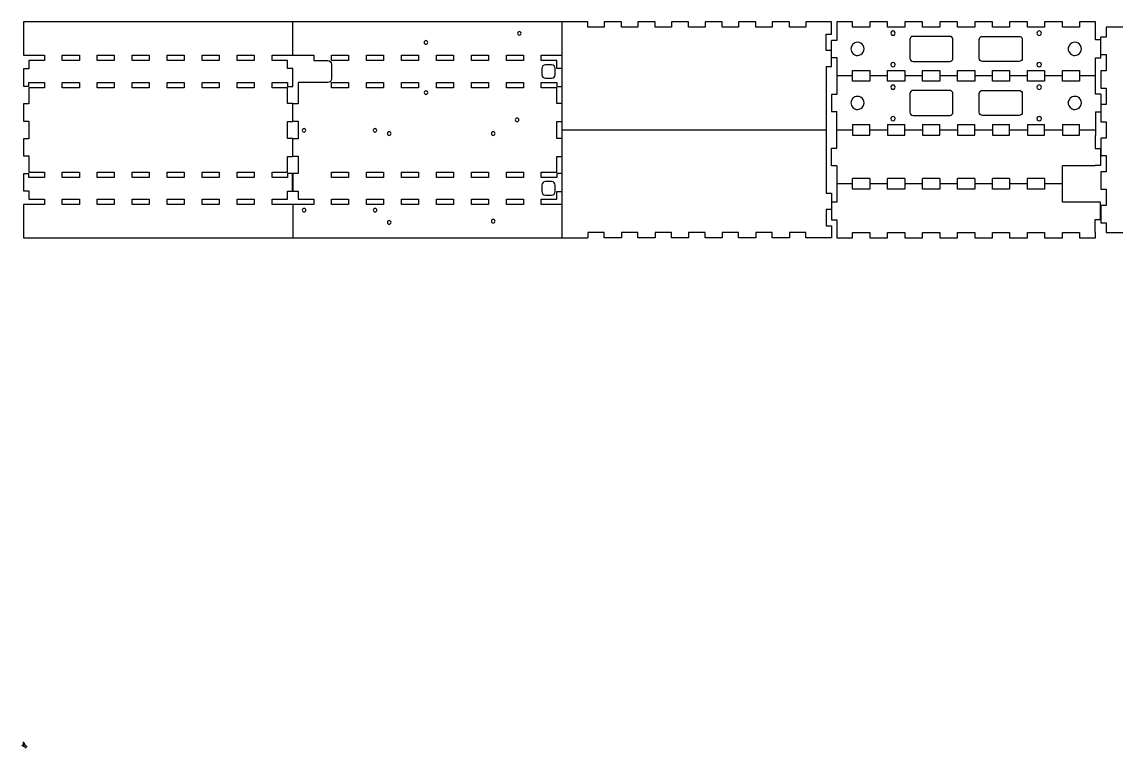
# Model space of a CAD drawing. Extents: x -1 to 935, y 295 to 700.
# Drawn here: x -1 to 609, y 295 to 700 of the extents above; entities that cross this region are included whole.
import ezdxf

# ---------------------------------------------------------------- set-up
doc = ezdxf.new("R2010")
doc.units = 0

msp = doc.modelspace()

# ---------------------------------------------------------------- linework, layer by layer
at = {"layer": 'Layer 1'}
for p, q in [((0.793749, 297.794), (-0.793749, 296.206)), ((0, 298.323), (0, 295.677)), ((1.05833, 297), (0, 295.94167)), ((1.5875, 296.471), (0.52917, 295.41267)), ((2.11666, 295.942), (1.05833, 294.88367))]:
    msp.add_line(p, q, dxfattribs=at)
at = {"layer": 'LAYER_1'}
for p, q in [((314.851, 699.867), (0.132353, 699.867)), ((0.132353, 699.867), (0.132353, 681.267)), ((150.332, 681.267), (150.332, 699.867)), ((300.532, 579.367), (300.532, 699.867)), ((314.851, 696.865), (314.851, 699.867)), ((324.018, 696.865), (314.851, 696.865)), ((333.584, 699.867), (324.018, 699.867)), ((324.018, 699.867), (324.018, 696.865)), ((333.584, 696.865), (333.584, 699.867)), ((342.75, 696.865), (333.584, 696.865)), ((352.316, 699.867), (342.75, 699.867)), ((342.75, 699.867), (342.75, 696.865)), ((352.316, 696.865), (352.316, 699.867)), ((361.482, 696.865), (352.316, 696.865)), ((371.049, 699.867), (361.482, 699.867)), ((361.482, 699.867), (361.482, 696.865)), ((371.049, 696.865), (371.049, 699.867)), ((380.215, 696.865), (371.049, 696.865)), ((389.781, 699.867), (380.215, 699.867)), ((380.215, 699.867), (380.215, 696.865)), ((389.781, 696.865), (389.781, 699.867)), ((398.947, 696.865), (389.781, 696.865)), ((408.514, 699.867), (398.947, 699.867)), ((398.947, 699.867), (398.947, 696.865)), ((408.514, 696.865), (408.514, 699.867)), ((417.68, 696.865), (408.514, 696.865)), ((427.246, 699.867), (417.68, 699.867)), ((417.68, 699.867), (417.68, 696.865)), ((427.246, 696.865), (427.246, 699.867)), ((436.412, 696.865), (427.246, 696.865)), ((450.732, 699.867), (436.412, 699.867)), ((436.412, 699.867), (436.412, 696.865)), ((450.732, 693.077), (450.732, 699.867)), ((462.557, 699.867), (453.732, 699.867)), ((453.732, 699.867), (453.732, 689.486)), ((462.557, 696.875), (462.557, 699.867)), ((472.107, 696.875), (462.557, 696.875)), ((482.057, 699.867), (472.107, 699.867)), ((472.107, 699.867), (472.107, 696.875)), ((482.057, 696.875), (482.057, 699.867)), ((491.607, 696.875), (482.057, 696.875)), ((501.557, 699.867), (491.607, 699.867)), ((491.607, 699.867), (491.607, 696.875)), ((501.557, 696.875), (501.557, 699.867)), ((511.107, 696.875), (501.557, 696.875)), ((521.057, 699.867), (511.107, 699.867)), ((511.107, 699.867), (511.107, 696.875)), ((521.057, 696.875), (521.057, 699.867)), ((530.607, 696.875), (521.057, 696.875)), ((540.557, 699.867), (530.607, 699.867)), ((530.607, 699.867), (530.607, 696.875)), ((540.557, 696.875), (540.557, 699.867)), ((550.107, 696.875), (540.557, 696.875)), ((560.057, 699.867), (550.107, 699.867)), ((550.107, 699.867), (550.107, 696.875)), ((560.057, 696.875), (560.057, 699.867)), ((569.607, 696.875), (560.057, 696.875)), ((579.557, 699.867), (569.607, 699.867)), ((569.607, 699.867), (569.607, 696.875)), ((579.557, 696.875), (579.557, 699.867)), ((589.107, 696.875), (579.557, 696.875)), ((597.932, 699.867), (589.107, 699.867)), ((589.107, 699.867), (589.107, 696.875)), ((597.932, 689.772), (597.932, 699.867)), ((615.051, 696.86), (603.932, 696.86)), ((603.932, 696.86), (603.932, 691.36)), ((275.776, 693.97), (275.64175, 693.469625)), ((275.64175, 693.469625), (275.776, 692.97)), ((276.1415, 694.335875), (275.776, 693.97)), ((275.776, 692.97), (276.1415, 692.60375)), ((276.642, 694.47), (276.1415, 694.335875)), ((276.1415, 692.60375), (276.642, 692.47)), ((277.14175, 694.335875), (276.642, 694.47)), ((276.642, 692.47), (277.14175, 692.60375)), ((277.508, 693.97), (277.14175, 694.335875)), ((277.14175, 692.60375), (277.508, 692.97)), ((277.6415, 693.469625), (277.508, 693.97)), ((277.508, 692.97), (277.6415, 693.469625)), ((447.732, 683.903), (447.732, 693.077)), ((447.732, 693.077), (450.732, 693.077)), ((483.999, 694.206), (483.83175, 693.582875)), ((483.83175, 693.582875), (483.999, 692.959)), ((484.456875, 694.66275), (483.999, 694.206)), ((483.999, 692.959), (484.456875, 692.503125)), ((485.082, 694.83), (484.456875, 694.66275)), ((484.456875, 692.503125), (485.082, 692.336)), ((485.707, 694.66275), (485.082, 694.83)), ((485.082, 692.336), (485.707, 692.503125)), ((486.164, 694.206), (485.707, 694.66275)), ((485.707, 692.503125), (486.164, 692.959)), ((486.332, 693.582875), (486.164, 694.206)), ((486.164, 692.959), (486.332, 693.582875)), ((494.619125, 690.679), (494.482, 689.992)), ((494.482, 689.992), (494.482, 679.618)), ((495.009, 691.261), (494.619125, 690.679)), ((495.593375, 691.650375), (495.009, 691.261)), ((496.282, 691.787), (495.593375, 691.650375)), ((516.682, 691.787), (496.282, 691.787)), ((517.370625, 691.650375), (516.682, 691.787)), ((517.955, 691.261), (517.370625, 691.650375)), ((518.344875, 690.679), (517.955, 691.261)), ((518.482, 689.992), (518.344875, 690.679)), ((518.482, 679.618), (518.482, 689.992)), ((533.182, 689.992), (533.323469, 690.690547)), ((533.182, 679.618), (533.182, 689.992)), ((533.323469, 690.690547), (533.70925, 691.261125)), ((533.70925, 691.261125), (534.281406, 691.645891)), ((534.281406, 691.645891), (534.982, 691.787)), ((534.982, 691.787), (555.382, 691.787)), ((555.382, 691.787), (556.070625, 691.650375)), ((556.070625, 691.650375), (556.655, 691.261)), ((556.655, 691.261), (557.044875, 690.679)), ((557.044875, 690.679), (557.182, 689.992)), ((557.182, 689.992), (557.182, 679.618)), ((565.5, 694.206), (565.332, 693.582875)), ((565.332, 693.582875), (565.5, 692.959)), ((565.957, 694.66275), (565.5, 694.206)), ((565.5, 692.959), (565.957, 692.503125)), ((566.582, 694.83), (565.957, 694.66275)), ((565.957, 692.503125), (566.582, 692.336)), ((567.207125, 694.66275), (566.582, 694.83)), ((566.582, 692.336), (567.207125, 692.503125)), ((567.665, 694.206), (567.207125, 694.66275)), ((567.207125, 692.503125), (567.665, 692.959)), ((567.83225, 693.582875), (567.665, 694.206)), ((567.665, 692.959), (567.83225, 693.582875)), ((600.932, 689.772), (597.932, 689.772)), ((603.932, 691.36), (600.932, 691.36)), ((600.932, 679.842), (600.932, 691.36)), ((223.652469, 688.785563), (223.574, 688.397)), ((223.574, 688.397), (223.652469, 688.007875)), ((223.8665, 689.10325), (223.652469, 688.785563)), ((223.652469, 688.007875), (223.8665, 687.69)), ((224.184031, 689.317813), (223.8665, 689.10325)), ((223.8665, 687.69), (224.184031, 687.475625)), ((224.573, 689.397), (224.184031, 689.317813)), ((224.184031, 687.475625), (224.573, 687.397)), ((224.961391, 689.317813), (224.573, 689.397)), ((224.573, 687.397), (224.961391, 687.475625)), ((225.278625, 689.10325), (224.961391, 689.317813)), ((224.961391, 687.475625), (225.278625, 687.69)), ((225.492547, 688.785563), (225.278625, 689.10325)), ((225.278625, 687.69), (225.492547, 688.007875)), ((225.571, 688.397), (225.492547, 688.785563)), ((225.492547, 688.007875), (225.571, 688.397)), ((450.732, 683.903), (447.732, 683.903)), ((450.73, 674.914), (450.733, 689.485)), ((453.732, 689.486), (450.732, 689.486)), ((461.631648, 685.543633), (461.557, 684.805)), ((461.557, 684.805), (461.631648, 684.06608)), ((461.84575, 686.231688), (461.631648, 685.543633)), ((461.631648, 684.06608), (461.84575, 683.377891)), ((462.63325, 687.397), (461.84575, 686.231688)), ((463.801375, 688.182812), (462.63325, 687.397)), ((464.491258, 688.396492), (463.801375, 688.182812)), ((465.232, 688.471), (464.491258, 688.396492)), ((466.190875, 688.344062), (465.232, 688.471)), ((467.0695, 687.97975), (466.190875, 688.344062)), ((467.825125, 687.402812), (467.0695, 687.97975)), ((468.415, 686.638), (467.825125, 687.402812)), ((468.784, 685.745828), (468.415, 686.638)), ((468.415, 682.972), (468.784, 683.863609)), ((468.907, 684.804625), (468.784, 685.745828)), ((468.784, 683.863609), (468.907, 684.804625)), ((582.831648, 685.543633), (582.757, 684.805)), ((582.757, 684.805), (582.831648, 684.06608)), ((583.04575, 686.231688), (582.831648, 685.543633)), ((582.831648, 684.06608), (583.04575, 683.377891)), ((583.83325, 687.397), (583.04575, 686.231688)), ((585.001375, 688.182812), (583.83325, 687.397)), ((585.691258, 688.396492), (585.001375, 688.182812)), ((586.432, 688.471), (585.691258, 688.396492)), ((587.390875, 688.344062), (586.432, 688.471)), ((588.2695, 687.97975), (587.390875, 688.344062)), ((589.025125, 687.402812), (588.2695, 687.97975)), ((589.615, 686.638), (589.025125, 687.402812)), ((589.984, 685.745828), (589.615, 686.638)), ((589.615, 682.972), (589.984, 683.863609)), ((590.107, 684.804625), (589.984, 685.745828)), ((589.984, 683.863609), (590.107, 684.804625)), ((0.132353, 681.267), (11.7573, 681.267)), ((11.7573, 678.267), (3.13234, 678.267)), ((3.13234, 678.267), (3.13234, 673.642)), ((11.7573, 681.267), (11.7573, 678.267)), ((21.7073, 681.267), (31.2573, 681.267)), ((21.7073, 678.267), (21.7073, 681.267)), ((21.7073, 681.267), (21.7073, 681.267)), ((31.2573, 678.267), (21.7073, 678.267)), ((31.2573, 681.267), (31.2573, 678.267)), ((41.2073, 678.267), (41.2073, 681.267)), ((41.2073, 681.267), (50.7572, 681.267)), ((50.7572, 678.267), (41.2073, 678.267)), ((41.2073, 678.267), (41.2073, 678.267)), ((50.7572, 681.267), (50.7572, 678.267)), ((60.7072, 681.267), (70.2572, 681.267)), ((60.7072, 678.267), (60.7072, 681.267)), ((60.7072, 681.267), (60.7072, 681.267)), ((70.2572, 678.267), (60.7072, 678.267)), ((70.2572, 681.267), (70.2572, 678.267)), ((80.2072, 678.267), (80.2072, 681.267)), ((80.2072, 681.267), (89.7571, 681.267)), ((89.7571, 678.267), (80.2072, 678.267)), ((89.7571, 681.267), (89.7571, 678.267)), ((89.7571, 678.267), (89.7571, 678.267)), ((99.7071, 678.267), (99.7071, 681.267)), ((99.7071, 681.267), (109.257, 681.267)), ((109.257, 678.267), (99.7071, 678.267)), ((109.257, 681.267), (109.257, 678.267)), ((109.257, 678.267), (109.257, 678.267)), ((119.207, 678.267), (119.207, 681.267)), ((119.207, 681.267), (128.757, 681.267)), ((128.757, 678.267), (119.207, 678.267)), ((119.207, 678.267), (119.207, 678.267)), ((128.757, 681.267), (128.757, 678.267)), ((138.707, 678.267), (138.707, 681.267)), ((138.707, 681.267), (161.957, 681.267)), ((147.332, 678.267), (138.707, 678.267)), ((147.332, 673.842), (147.332, 678.267)), ((161.957, 681.267), (161.957, 678.267)), ((161.957, 678.267), (169.907, 678.267)), ((169.907, 678.267), (170.672125, 678.115125)), ((170.672125, 678.115125), (171.321, 677.682)), ((171.321, 677.682), (171.754625, 677.032625)), ((171.907, 678.267), (171.907, 681.267)), ((171.907, 681.267), (181.457, 681.267)), ((181.457, 678.267), (171.907, 678.267)), ((171.907, 678.267), (171.907, 678.267)), ((181.457, 681.267), (181.457, 678.267)), ((191.407, 681.267), (200.957, 681.267)), ((191.407, 678.267), (191.407, 681.267)), ((191.407, 681.267), (191.407, 681.267)), ((200.957, 678.267), (191.407, 678.267)), ((200.957, 681.267), (200.957, 678.267)), ((210.907, 678.267), (210.907, 681.267)), ((210.907, 681.267), (220.457, 681.267)), ((220.457, 678.267), (210.907, 678.267)), ((220.457, 681.267), (220.457, 678.267)), ((220.457, 681.267), (220.457, 681.267)), ((230.407, 678.267), (230.407, 681.267)), ((230.407, 681.267), (239.957, 681.267)), ((239.957, 678.267), (230.407, 678.267)), ((230.407, 678.267), (230.407, 678.267)), ((239.957, 681.267), (239.957, 678.267)), ((249.907, 681.267), (259.457, 681.267)), ((249.907, 678.267), (249.907, 681.267)), ((249.907, 681.267), (249.907, 681.267)), ((259.457, 678.267), (249.907, 678.267)), ((259.457, 681.267), (259.457, 678.267)), ((269.407, 678.267), (269.407, 681.267)), ((269.407, 681.267), (278.957, 681.267)), ((278.957, 678.267), (269.407, 678.267)), ((278.957, 681.267), (278.957, 678.267)), ((278.957, 681.267), (278.957, 681.267)), ((288.907, 678.267), (288.907, 681.267)), ((288.907, 681.267), (300.531, 681.267)), ((297.531, 678.267), (288.907, 678.267)), ((297.531, 673.942), (297.531, 678.267)), ((450.732, 679.959), (453.732, 679.959)), ((453.732, 679.959), (453.732, 659.361)), ((461.84575, 683.377891), (462.63325, 682.212625)), ((462.63325, 682.212625), (463.801375, 681.427047)), ((463.801375, 681.427047), (464.491258, 681.213467)), ((464.491258, 681.213467), (465.232, 681.139)), ((465.232, 681.139), (466.190875, 681.265937)), ((466.190875, 681.265937), (467.0695, 681.63025)), ((467.0695, 681.63025), (467.825125, 682.207187)), ((467.825125, 682.207187), (468.415, 682.972)), ((494.482, 679.618), (494.619125, 678.9305)), ((494.619125, 678.9305), (495.009, 678.348)), ((495.009, 678.348), (495.593375, 677.958625)), ((495.593375, 677.958625), (496.282, 677.822)), ((496.282, 677.822), (516.682, 677.822)), ((516.682, 677.822), (517.370625, 677.958625)), ((517.370625, 677.958625), (517.955, 678.348)), ((517.955, 678.348), (518.344875, 678.9305)), ((518.344875, 678.9305), (518.482, 679.618)), ((533.323469, 678.918875), (533.182, 679.618)), ((533.70925, 678.348), (533.323469, 678.918875)), ((534.281406, 677.963125), (533.70925, 678.348)), ((534.982, 677.822), (534.281406, 677.963125)), ((555.382, 677.822), (534.982, 677.822)), ((556.070625, 677.958625), (555.382, 677.822)), ((556.655, 678.348), (556.070625, 677.958625)), ((557.044875, 678.9305), (556.655, 678.348)), ((557.182, 679.618), (557.044875, 678.9305)), ((583.04575, 683.377891), (583.83325, 682.212625)), ((583.83325, 682.212625), (585.001375, 681.427047)), ((585.001375, 681.427047), (585.691258, 681.213467)), ((585.691258, 681.213467), (586.432, 681.139)), ((586.432, 681.139), (587.390875, 681.265937)), ((587.390875, 681.265937), (588.2695, 681.63025)), ((588.2695, 681.63025), (589.025125, 682.207187)), ((589.025125, 682.207187), (589.615, 682.972)), ((597.932, 659.647), (597.932, 679.842)), ((597.932, 679.842), (600.932, 679.842)), ((600.932, 681.77), (603.932, 681.77)), ((603.932, 681.77), (603.932, 672.581)), ((3.13234, 673.642), (0.132353, 673.642)), ((0.132353, 673.642), (0.132353, 664.092)), ((150.332, 673.842), (147.332, 673.842)), ((150.332, 663.892), (150.332, 673.842)), ((171.754625, 677.032625), (171.907, 676.267)), ((171.907, 676.267), (171.907, 668.117)), ((289.3335, 674.707625), (289.182, 673.942)), ((289.182, 673.942), (289.182, 670.442)), ((289.767, 675.357), (289.3335, 674.707625)), ((290.415875, 675.790125), (289.767, 675.357)), ((291.181, 675.942), (290.415875, 675.790125)), ((294.681, 675.942), (291.181, 675.942)), ((295.447, 675.790125), (294.681, 675.942)), ((296.096, 675.357), (295.447, 675.790125)), ((296.529125, 674.707625), (296.096, 675.357)), ((296.681, 673.942), (296.529125, 674.707625)), ((296.681, 670.442), (296.681, 673.942)), ((300.531, 673.942), (297.531, 673.942)), ((447.732, 674.916), (447.732, 604.319)), ((447.732, 674.916), (450.732, 674.916)), ((462.557, 666.75), (462.557, 672.735)), ((462.557, 672.735), (472.107, 672.735)), ((472.107, 672.735), (472.107, 666.75)), ((482.057, 666.75), (482.057, 672.735)), ((482.057, 672.735), (491.607, 672.735)), ((483.999, 676.65), (483.83175, 676.0265)), ((483.83175, 676.0265), (483.999, 675.403)), ((484.456875, 677.10625), (483.999, 676.65)), ((483.999, 675.403), (484.456875, 674.94675)), ((485.082, 677.273), (484.456875, 677.10625)), ((484.456875, 674.94675), (485.082, 674.78)), ((485.707, 677.10625), (485.082, 677.273)), ((485.082, 674.78), (485.707, 674.94675)), ((486.164, 676.65), (485.707, 677.10625)), ((485.707, 674.94675), (486.164, 675.403)), ((486.332, 676.0265), (486.164, 676.65)), ((486.164, 675.403), (486.332, 676.0265)), ((491.607, 672.735), (491.607, 666.75)), ((501.557, 666.75), (501.557, 672.735)), ((501.557, 672.735), (511.107, 672.735)), ((511.107, 672.735), (511.107, 666.75)), ((521.057, 666.75), (521.057, 672.735)), ((521.057, 672.735), (530.607, 672.735)), ((530.607, 672.735), (530.607, 666.75)), ((540.557, 666.75), (540.557, 672.735)), ((540.557, 672.735), (550.107, 672.735)), ((550.107, 672.735), (550.107, 666.75)), ((560.057, 666.75), (560.057, 672.735)), ((560.057, 672.735), (569.607, 672.735)), ((565.5, 676.65), (565.332, 676.0265)), ((565.332, 676.0265), (565.5, 675.403)), ((565.957, 677.10625), (565.5, 676.65)), ((565.5, 675.403), (565.957, 674.94675)), ((566.582, 677.273), (565.957, 677.10625)), ((565.957, 674.94675), (566.582, 674.78)), ((567.207125, 677.10625), (566.582, 677.273)), ((566.582, 674.78), (567.207125, 674.94675)), ((567.665, 676.65), (567.207125, 677.10625)), ((567.207125, 674.94675), (567.665, 675.403)), ((567.83225, 676.0265), (567.665, 676.65)), ((567.665, 675.403), (567.83225, 676.0265)), ((569.607, 672.735), (569.607, 666.75)), ((579.557, 666.75), (579.557, 672.735)), ((579.557, 672.735), (589.107, 672.735)), ((589.107, 672.735), (589.107, 666.75)), ((603.932, 672.581), (600.932, 672.581)), ((600.932, 672.581), (600.932, 662.991)), ((3.13234, 664.092), (3.13234, 666.117)), ((3.13234, 666.117), (11.7573, 666.117)), ((11.7573, 666.117), (11.7573, 663.117)), ((21.7073, 663.117), (21.7073, 666.117)), ((21.7073, 666.117), (31.2573, 666.117)), ((31.2573, 666.117), (31.2573, 663.117)), ((41.2073, 666.117), (50.7572, 666.117)), ((41.2073, 663.117), (41.2073, 666.117)), ((41.2073, 666.117), (41.2073, 666.117)), ((50.7572, 666.117), (50.7572, 663.117)), ((60.7072, 666.117), (70.2572, 666.117)), ((60.7072, 663.117), (60.7072, 666.117)), ((60.7072, 666.117), (60.7072, 666.117)), ((70.2572, 666.117), (70.2572, 663.117)), ((80.2072, 663.117), (80.2072, 666.117)), ((80.2072, 666.117), (89.7571, 666.117)), ((89.7571, 666.117), (89.7571, 663.117)), ((99.7071, 663.117), (99.7071, 666.117)), ((99.7071, 666.117), (109.257, 666.117)), ((109.257, 666.117), (109.257, 663.117)), ((109.257, 666.117), (109.257, 666.117)), ((119.207, 663.117), (119.207, 666.117)), ((119.207, 666.117), (128.757, 666.117)), ((128.757, 666.117), (128.757, 663.117)), ((138.707, 663.117), (138.707, 666.117)), ((138.707, 666.117), (147.332, 666.117)), ((147.332, 666.117), (147.332, 663.892)), ((169.907, 666.117), (153.332, 666.117)), ((153.332, 666.117), (153.332, 654.242)), ((170.672125, 666.269375), (169.907, 666.117)), ((171.321, 666.703), (170.672125, 666.269375)), ((171.754625, 667.351875), (171.321, 666.703)), ((171.907, 668.117), (171.754625, 667.351875)), ((171.907, 663.117), (171.907, 666.117)), ((171.907, 666.117), (181.457, 666.117)), ((181.457, 666.117), (181.457, 663.117)), ((191.407, 663.117), (191.407, 666.117)), ((191.407, 666.117), (200.957, 666.117)), ((200.957, 666.117), (200.957, 663.117)), ((200.957, 666.117), (200.957, 666.117)), ((210.907, 663.117), (210.907, 666.117)), ((210.907, 666.117), (220.457, 666.117)), ((220.457, 666.117), (220.457, 663.117)), ((230.407, 666.117), (239.957, 666.117)), ((230.407, 663.117), (230.407, 666.117)), ((230.407, 666.117), (230.407, 666.117)), ((239.957, 666.117), (239.957, 663.117)), ((249.907, 663.117), (249.907, 666.117)), ((249.907, 666.117), (259.457, 666.117)), ((259.457, 666.117), (259.457, 663.117)), ((269.407, 663.117), (269.407, 666.117)), ((269.407, 666.117), (278.957, 666.117)), ((278.957, 666.117), (278.957, 663.117)), ((278.957, 666.117), (278.957, 666.117)), ((288.907, 663.117), (288.907, 666.117)), ((288.907, 666.117), (297.531, 666.117)), ((289.182, 670.442), (289.3335, 669.676875)), ((289.3335, 669.676875), (289.767, 669.028)), ((289.767, 669.028), (290.415875, 668.594375)), ((290.415875, 668.594375), (291.181, 668.442)), ((291.181, 668.442), (294.681, 668.442)), ((294.681, 668.442), (295.447, 668.594375)), ((295.447, 668.594375), (296.096, 669.028)), ((296.096, 669.028), (296.529125, 669.676875)), ((296.529125, 669.676875), (296.681, 670.442)), ((297.531, 666.117), (297.531, 663.892)), ((462.557, 669.742), (453.732, 669.742)), ((472.107, 666.75), (462.557, 666.75)), ((482.057, 669.742), (472.107, 669.742)), ((491.607, 666.75), (482.057, 666.75)), ((501.557, 669.742), (491.607, 669.742)), ((511.107, 666.75), (501.557, 666.75)), ((521.057, 669.742), (511.107, 669.742)), ((530.607, 666.75), (521.057, 666.75)), ((540.557, 669.742), (530.607, 669.742)), ((550.107, 666.75), (540.557, 666.75)), ((560.057, 669.742), (550.107, 669.742)), ((569.607, 666.75), (560.057, 666.75)), ((579.557, 669.742), (569.607, 669.742)), ((589.107, 666.75), (579.557, 666.75)), ((597.932, 669.742), (589.107, 669.742)), ((0.132353, 664.092), (3.13234, 664.092)), ((11.7573, 663.117), (3.13234, 663.117)), ((3.13234, 663.117), (3.13234, 654.142)), ((31.2573, 663.117), (21.7073, 663.117)), ((31.2573, 663.117), (31.2573, 663.117)), ((50.7572, 663.117), (41.2073, 663.117)), ((70.2572, 663.117), (60.7072, 663.117)), ((89.7571, 663.117), (80.2072, 663.117)), ((89.7571, 663.117), (89.7571, 663.117)), ((109.257, 663.117), (99.7071, 663.117)), ((128.757, 663.117), (119.207, 663.117)), ((128.757, 663.117), (128.757, 663.117)), ((147.332, 663.117), (138.707, 663.117)), ((147.332, 663.892), (150.332, 663.892)), ((147.332, 654.342), (147.332, 663.117)), ((181.457, 663.117), (171.907, 663.117)), ((171.907, 663.117), (171.907, 663.117)), ((200.957, 663.117), (191.407, 663.117)), ((220.457, 663.117), (210.907, 663.117)), ((220.457, 663.117), (220.457, 663.117)), ((223.706, 660.957), (223.57175, 660.457375)), ((223.57175, 660.457375), (223.706, 659.957)), ((224.07225, 661.32325), (223.706, 660.957)), ((223.706, 659.957), (224.07225, 659.591125)), ((224.572, 661.457), (224.07225, 661.32325)), ((224.07225, 659.591125), (224.572, 659.457)), ((225.072125, 661.32325), (224.572, 661.457)), ((224.572, 659.457), (225.072125, 659.591125)), ((225.438, 660.957), (225.072125, 661.32325)), ((225.072125, 659.591125), (225.438, 659.957)), ((225.57225, 660.457375), (225.438, 660.957)), ((225.438, 659.957), (225.57225, 660.457375)), ((239.957, 663.117), (230.407, 663.117)), ((259.457, 663.117), (249.907, 663.117)), ((259.457, 663.117), (259.457, 663.117)), ((278.957, 663.117), (269.407, 663.117)), ((297.531, 663.117), (288.907, 663.117)), ((297.531, 663.892), (300.531, 663.892)), ((297.531, 654.342), (297.531, 663.117)), ((453.732, 659.361), (450.732, 659.361)), ((450.732, 659.361), (450.732, 649.834)), ((483.999, 664.081), (483.83175, 663.4575)), ((483.83175, 663.4575), (483.999, 662.834)), ((484.456875, 664.53775), (483.999, 664.081)), ((483.999, 662.834), (484.456875, 662.378125)), ((485.082, 664.705), (484.456875, 664.53775)), ((484.456875, 662.378125), (485.082, 662.211)), ((485.707, 664.53775), (485.082, 664.705)), ((485.082, 662.211), (485.707, 662.378125)), ((486.164, 664.081), (485.707, 664.53775)), ((485.707, 662.378125), (486.164, 662.834)), ((486.332, 663.4575), (486.164, 664.081)), ((486.164, 662.834), (486.332, 663.4575)), ((494.619125, 660.554), (494.482, 659.867)), ((494.482, 659.867), (494.482, 649.493)), ((495.009, 661.136), (494.619125, 660.554)), ((495.593375, 661.525375), (495.009, 661.136)), ((496.282, 661.662), (495.593375, 661.525375)), ((516.682, 661.662), (496.282, 661.662)), ((517.370625, 661.525375), (516.682, 661.662)), ((517.955, 661.136), (517.370625, 661.525375)), ((518.344875, 660.554), (517.955, 661.136)), ((518.482, 659.867), (518.344875, 660.554)), ((518.482, 649.493), (518.482, 659.867)), ((533.182, 659.867), (533.323469, 660.565547)), ((533.182, 649.493), (533.182, 659.867)), ((533.323469, 660.565547), (533.70925, 661.136125)), ((533.70925, 661.136125), (534.281406, 661.520891)), ((534.281406, 661.520891), (534.982, 661.662)), ((534.982, 661.662), (555.382, 661.662)), ((555.382, 661.662), (556.070625, 661.525375)), ((556.070625, 661.525375), (556.655, 661.136)), ((556.655, 661.136), (557.044875, 660.554)), ((557.044875, 660.554), (557.182, 659.867)), ((557.182, 659.867), (557.182, 649.493)), ((565.5, 664.081), (565.332, 663.4575)), ((565.332, 663.4575), (565.5, 662.834)), ((565.957, 664.53775), (565.5, 664.081)), ((565.5, 662.834), (565.957, 662.378125)), ((566.582, 664.705), (565.957, 664.53775)), ((565.957, 662.378125), (566.582, 662.211)), ((567.207125, 664.53775), (566.582, 664.705)), ((566.582, 662.211), (567.207125, 662.378125)), ((567.665, 664.081), (567.207125, 664.53775)), ((567.207125, 662.378125), (567.665, 662.834)), ((567.83225, 663.4575), (567.665, 664.081)), ((567.665, 662.834), (567.83225, 663.4575)), ((600.932, 659.647), (597.932, 659.647)), ((600.932, 662.991), (603.932, 662.991)), ((600.932, 659.647), (600.932, 644.212)), ((603.932, 662.991), (603.932, 653.802)), ((3.13234, 654.142), (0.132353, 654.142)), ((0.132353, 654.142), (0.132353, 644.592)), ((150.332, 654.342), (147.332, 654.342)), ((150.332, 644.392), (150.332, 654.342)), ((153.332, 654.242), (150.332, 654.242)), ((300.531, 654.342), (297.531, 654.342)), ((461.631648, 655.418633), (461.557, 654.68)), ((461.557, 654.68), (461.631648, 653.94108)), ((461.84575, 656.106688), (461.631648, 655.418633)), ((461.631648, 653.94108), (461.84575, 653.252891)), ((462.63325, 657.272), (461.84575, 656.106688)), ((461.84575, 653.252891), (462.63325, 652.087625)), ((463.801375, 658.057812), (462.63325, 657.272)), ((464.491258, 658.271492), (463.801375, 658.057812)), ((465.232, 658.346), (464.491258, 658.271492)), ((466.190875, 658.219062), (465.232, 658.346)), ((467.0695, 657.85475), (466.190875, 658.219062)), ((467.825125, 657.277812), (467.0695, 657.85475)), ((468.415, 656.513), (467.825125, 657.277812)), ((468.784, 655.620828), (468.415, 656.513)), ((468.415, 652.847), (468.784, 653.738609)), ((468.907, 654.679625), (468.784, 655.620828)), ((468.784, 653.738609), (468.907, 654.679625)), ((582.831648, 655.418633), (582.757, 654.68)), ((582.757, 654.68), (582.831648, 653.94108)), ((583.04575, 656.106688), (582.831648, 655.418633)), ((582.831648, 653.94108), (583.04575, 653.252891)), ((583.83325, 657.272), (583.04575, 656.106688)), ((583.04575, 653.252891), (583.83325, 652.087625)), ((585.001375, 658.057812), (583.83325, 657.272)), ((585.691258, 658.271492), (585.001375, 658.057812)), ((586.432, 658.346), (585.691258, 658.271492)), ((587.390875, 658.219062), (586.432, 658.346)), ((588.2695, 657.85475), (587.390875, 658.219062)), ((589.025125, 657.277812), (588.2695, 657.85475)), ((589.615, 656.513), (589.025125, 657.277812)), ((589.984, 655.620828), (589.615, 656.513)), ((589.615, 652.847), (589.984, 653.738609)), ((590.107, 654.679625), (589.984, 655.620828)), ((589.984, 653.738609), (590.107, 654.679625)), ((603.932, 653.802), (600.932, 653.802)), ((450.732, 649.834), (453.732, 649.834)), ((453.732, 629.517), (453.732, 649.834)), ((462.63325, 652.087625), (463.801375, 651.302047)), ((463.801375, 651.302047), (464.491258, 651.088467)), ((464.491258, 651.088467), (465.232, 651.014)), ((465.232, 651.014), (466.190875, 651.140797)), ((466.190875, 651.140797), (467.0695, 651.504875)), ((467.0695, 651.504875), (467.825125, 652.081766)), ((467.825125, 652.081766), (468.415, 652.847)), ((484.456875, 646.98125), (483.999, 646.525)), ((485.082, 647.148), (484.456875, 646.98125)), ((485.707, 646.98125), (485.082, 647.148)), ((486.164, 646.525), (485.707, 646.98125)), ((494.482, 649.493), (494.619125, 648.8055)), ((494.619125, 648.8055), (495.009, 648.223)), ((495.009, 648.223), (495.593375, 647.833625)), ((495.593375, 647.833625), (496.282, 647.697)), ((496.282, 647.697), (516.682, 647.697)), ((516.682, 647.697), (517.370625, 647.833625)), ((517.370625, 647.833625), (517.955, 648.223)), ((517.955, 648.223), (518.344875, 648.8055)), ((518.344875, 648.8055), (518.482, 649.493)), ((533.323469, 648.793875), (533.182, 649.493)), ((533.70925, 648.223), (533.323469, 648.793875)), ((534.281406, 647.838125), (533.70925, 648.223)), ((534.982, 647.697), (534.281406, 647.838125)), ((555.382, 647.697), (534.982, 647.697)), ((556.070625, 647.833625), (555.382, 647.697)), ((556.655, 648.223), (556.070625, 647.833625)), ((557.044875, 648.8055), (556.655, 648.223)), ((557.182, 649.493), (557.044875, 648.8055)), ((565.957, 646.98125), (565.5, 646.525)), ((566.582, 647.148), (565.957, 646.98125)), ((567.207125, 646.98125), (566.582, 647.148)), ((567.665, 646.525), (567.207125, 646.98125)), ((583.83325, 652.087625), (585.001375, 651.302047)), ((585.001375, 651.302047), (585.691258, 651.088467)), ((585.691258, 651.088467), (586.432, 651.014)), ((586.432, 651.014), (587.390875, 651.140797)), ((587.390875, 651.140797), (588.2695, 651.504875)), ((588.2695, 651.504875), (589.025125, 652.081766)), ((589.025125, 652.081766), (589.615, 652.847)), ((597.932, 649.717), (600.932, 649.717)), ((597.932, 649.717), (597.932, 636.533)), ((0.132353, 644.592), (3.13234, 644.592)), ((3.13234, 644.592), (3.13234, 634.642)), ((147.332, 634.842), (147.332, 644.392)), ((147.332, 644.392), (150.332, 644.392)), ((150.332, 644.492), (153.332, 644.492)), ((153.332, 644.492), (153.332, 634.742)), ((274.451469, 645.606125), (274.373, 645.217)), ((274.373, 645.217), (274.451469, 644.828437)), ((274.6655, 645.924), (274.451469, 645.606125)), ((274.451469, 644.828437), (274.6655, 644.51075)), ((274.983031, 646.138375), (274.6655, 645.924)), ((274.6655, 644.51075), (274.983031, 644.296187)), ((275.372, 646.217), (274.983031, 646.138375)), ((274.983031, 644.296187), (275.372, 644.217)), ((275.760969, 646.138375), (275.372, 646.217)), ((275.372, 644.217), (275.760969, 644.296187)), ((276.0785, 645.924), (275.760969, 646.138375)), ((275.760969, 644.296187), (276.0785, 644.51075)), ((276.292531, 645.606125), (276.0785, 645.924)), ((276.0785, 644.51075), (276.292531, 644.828437)), ((276.371, 645.217), (276.292531, 645.606125)), ((276.292531, 644.828437), (276.371, 645.217)), ((297.531, 634.842), (297.531, 644.392)), ((297.531, 644.392), (300.531, 644.392)), ((462.557, 642.61), (472.107, 642.61)), ((462.557, 642.61), (462.557, 636.624)), ((472.107, 636.624), (472.107, 642.61)), ((482.057, 642.61), (491.607, 642.61)), ((482.057, 642.61), (482.057, 636.624)), ((483.999, 646.525), (483.83175, 645.9015)), ((483.83175, 645.9015), (483.999, 645.278)), ((483.999, 645.278), (484.456875, 644.82175)), ((484.456875, 644.82175), (485.082, 644.655)), ((485.082, 644.655), (485.707, 644.82175)), ((485.707, 644.82175), (486.164, 645.278)), ((486.332, 645.9015), (486.164, 646.525)), ((486.164, 645.278), (486.332, 645.9015)), ((491.607, 636.624), (491.607, 642.61)), ((501.557, 642.61), (511.107, 642.61)), ((501.557, 642.61), (501.557, 636.624)), ((511.107, 636.624), (511.107, 642.61)), ((521.057, 642.61), (530.607, 642.61)), ((521.057, 642.61), (521.057, 636.624)), ((530.607, 636.624), (530.607, 642.61)), ((540.557, 642.61), (550.107, 642.61)), ((540.557, 642.61), (540.557, 636.624)), ((550.107, 636.624), (550.107, 642.61)), ((560.057, 642.61), (560.057, 636.624)), ((560.057, 642.61), (569.607, 642.61)), ((565.5, 646.525), (565.332, 645.9015)), ((565.332, 645.9015), (565.5, 645.278)), ((565.5, 645.278), (565.957, 644.82175)), ((565.957, 644.82175), (566.582, 644.655)), ((566.582, 644.655), (567.207125, 644.82175)), ((567.207125, 644.82175), (567.665, 645.278)), ((567.83225, 645.9015), (567.665, 646.525)), ((567.665, 645.278), (567.83225, 645.9015)), ((569.607, 636.624), (569.607, 642.61)), ((579.557, 642.61), (589.107, 642.61)), ((579.557, 642.61), (579.557, 636.624)), ((589.107, 636.624), (589.107, 642.61)), ((600.932, 644.212), (603.932, 644.212)), ((603.932, 644.212), (603.932, 635.023)), ((150.332, 634.842), (147.332, 634.842)), ((150.332, 624.892), (150.332, 634.842)), ((153.332, 634.742), (150.332, 634.742)), ((155.711, 639.878), (155.57675, 639.378375)), ((155.57675, 639.378375), (155.711, 638.878)), ((156.07725, 640.24425), (155.711, 639.878)), ((155.711, 638.878), (156.07725, 638.512125)), ((156.577, 640.378), (156.07725, 640.24425)), ((156.07725, 638.512125), (156.577, 638.378)), ((157.07675, 640.24425), (156.577, 640.378)), ((156.577, 638.378), (157.07675, 638.512125)), ((157.443, 639.878), (157.07675, 640.24425)), ((157.07675, 638.512125), (157.443, 638.878)), ((157.57725, 639.378375), (157.443, 639.878)), ((157.443, 638.878), (157.57725, 639.378375)), ((195.307, 639.878), (195.17275, 639.378375)), ((195.17275, 639.378375), (195.307, 638.878)), ((195.67325, 640.24425), (195.307, 639.878)), ((195.307, 638.878), (195.67325, 638.512125)), ((196.173, 640.378), (195.67325, 640.24425)), ((195.67325, 638.512125), (196.173, 638.378)), ((196.67275, 640.24425), (196.173, 640.378)), ((196.173, 638.378), (196.67275, 638.512125)), ((197.039, 639.878), (196.67275, 640.24425)), ((196.67275, 638.512125), (197.039, 638.878)), ((197.17325, 639.378375), (197.039, 639.878)), ((197.039, 638.878), (197.17325, 639.378375)), ((203.169469, 637.967125), (203.091, 637.578)), ((203.091, 637.578), (203.169469, 637.189437)), ((203.3835, 638.285), (203.169469, 637.967125)), ((203.169469, 637.189437), (203.3835, 636.87175)), ((203.701031, 638.499375), (203.3835, 638.285)), ((203.3835, 636.87175), (203.701031, 636.657187)), ((204.09, 638.578), (203.701031, 638.499375)), ((203.701031, 636.657187), (204.09, 636.578)), ((204.478969, 638.499375), (204.09, 638.578)), ((204.09, 636.578), (204.478969, 636.657187)), ((204.7965, 638.285), (204.478969, 638.499375)), ((204.478969, 636.657187), (204.7965, 636.87175)), ((205.010531, 637.967125), (204.7965, 638.285)), ((204.7965, 636.87175), (205.010531, 637.189437)), ((205.089, 637.578), (205.010531, 637.967125)), ((205.010531, 637.189437), (205.089, 637.578)), ((261.169469, 637.967125), (261.091, 637.578)), ((261.091, 637.578), (261.169469, 637.189437)), ((261.3835, 638.285), (261.169469, 637.967125)), ((261.169469, 637.189437), (261.3835, 636.87175)), ((261.701031, 638.499375), (261.3835, 638.285)), ((261.3835, 636.87175), (261.701031, 636.657187)), ((262.09, 638.578), (261.701031, 638.499375)), ((261.701031, 636.657187), (262.09, 636.578)), ((262.478969, 638.499375), (262.09, 638.578)), ((262.09, 636.578), (262.478969, 636.657187)), ((262.7965, 638.285), (262.478969, 638.499375)), ((262.478969, 636.657187), (262.7965, 636.87175)), ((263.010531, 637.967125), (262.7965, 638.285)), ((262.7965, 636.87175), (263.010531, 637.189437)), ((263.089, 637.578), (263.010531, 637.967125)), ((263.010531, 637.189437), (263.089, 637.578)), ((300.531, 634.842), (297.531, 634.842)), ((300.532, 639.617), (447.732, 639.617)), ((453.732, 639.617), (462.557, 639.617)), ((462.557, 636.624), (472.107, 636.624)), ((472.107, 639.617), (482.057, 639.617)), ((482.057, 636.624), (491.607, 636.624)), ((491.607, 639.617), (501.557, 639.617)), ((501.557, 636.624), (511.107, 636.624)), ((511.107, 639.617), (521.057, 639.617)), ((521.057, 636.624), (530.607, 636.624)), ((530.607, 639.617), (540.557, 639.617)), ((540.557, 636.624), (550.107, 636.624)), ((550.107, 639.617), (560.057, 639.617)), ((560.057, 636.624), (569.607, 636.624)), ((569.607, 639.617), (579.557, 639.617)), ((579.557, 636.624), (589.107, 636.624)), ((589.107, 639.617), (597.932, 639.617)), ((597.932, 636.533), (597.732, 636.533)), ((597.732, 636.533), (597.732, 629.245)), ((603.932, 635.023), (600.932, 635.023)), ((600.932, 635.023), (600.932, 625.432)), ((3.13234, 634.642), (0.132353, 634.642)), ((0.132353, 634.642), (0.132353, 625.092)), ((450.732, 619.592), (450.732, 629.517)), ((450.732, 629.517), (453.732, 629.517)), ((597.732, 629.245), (600.732, 629.245)), ((600.732, 629.245), (600.732, 619.7)), ((0.132353, 625.092), (3.13234, 625.092)), ((3.13234, 625.092), (3.13234, 616.118)), ((147.332, 616.118), (147.332, 624.892)), ((147.332, 624.892), (150.332, 624.892)), ((150.332, 624.992), (153.332, 624.992)), ((153.332, 624.992), (153.332, 615.242)), ((297.531, 616.117), (297.531, 624.892)), ((297.531, 624.892), (300.531, 624.892)), ((600.932, 625.432), (603.932, 625.432)), ((603.932, 625.432), (603.932, 616.243)), ((453.732, 619.592), (450.732, 619.592)), ((453.732, 619.592), (453.732, 599.392)), ((579.557, 599.392), (579.557, 619.592)), ((597.732, 619.592), (579.557, 619.592)), ((600.732, 619.7), (597.732, 619.7)), ((597.732, 619.7), (597.732, 619.592)), ((3.13234, 615.143), (0.132353, 615.143)), ((0.132353, 615.143), (0.132353, 605.593)), ((3.13234, 616.118), (11.7573, 616.118)), ((3.13234, 613.118), (3.13234, 615.143)), ((11.7573, 613.118), (3.13234, 613.118)), ((11.7573, 616.118), (11.7573, 613.118)), ((21.7073, 616.118), (31.2573, 616.118)), ((21.7073, 613.118), (21.7073, 616.118)), ((21.7073, 616.118), (21.7073, 616.118)), ((31.2573, 613.118), (21.7073, 613.118)), ((31.2573, 616.118), (31.2573, 613.118)), ((41.2073, 613.118), (41.2073, 616.118)), ((41.2073, 616.118), (50.7572, 616.118)), ((50.7572, 613.118), (41.2073, 613.118)), ((41.2073, 613.118), (41.2073, 613.118)), ((50.7572, 616.118), (50.7572, 613.118)), ((60.7072, 616.118), (70.2572, 616.118)), ((60.7072, 613.118), (60.7072, 616.118)), ((60.7072, 616.118), (60.7072, 616.118)), ((70.2572, 613.118), (60.7072, 613.118)), ((70.2572, 616.118), (70.2572, 613.118)), ((80.2072, 613.118), (80.2072, 616.118)), ((80.2072, 616.118), (89.7571, 616.118)), ((89.7571, 613.118), (80.2072, 613.118)), ((89.7571, 616.118), (89.7571, 613.118)), ((89.7571, 616.118), (89.7571, 616.118)), ((99.7071, 613.118), (99.7071, 616.118)), ((99.7071, 616.118), (109.257, 616.118)), ((109.257, 613.118), (99.7071, 613.118)), ((109.257, 616.118), (109.257, 613.118)), ((109.257, 616.118), (109.257, 616.118)), ((119.207, 613.118), (119.207, 616.118)), ((119.207, 616.118), (128.757, 616.118)), ((128.757, 613.118), (119.207, 613.118)), ((119.207, 613.118), (119.207, 613.118)), ((128.757, 616.118), (128.757, 613.118)), ((138.707, 613.118), (138.707, 616.118)), ((138.707, 616.118), (147.332, 616.118)), ((147.332, 613.118), (138.707, 613.118)), ((150.132, 615.343), (147.332, 615.343)), ((147.332, 615.343), (147.332, 613.118)), ((150.132, 605.393), (150.132, 615.343)), ((153.332, 615.242), (150.332, 615.242)), ((150.332, 615.242), (150.332, 605.492)), ((171.907, 613.117), (171.907, 616.117)), ((171.907, 616.117), (181.457, 616.117)), ((181.457, 613.117), (171.907, 613.117)), ((181.457, 616.117), (181.457, 613.117)), ((181.457, 613.117), (181.457, 613.117)), ((191.407, 613.117), (191.407, 616.117)), ((191.407, 616.117), (200.957, 616.117)), ((200.957, 613.117), (191.407, 613.117)), ((191.407, 613.117), (191.407, 613.117)), ((200.957, 616.117), (200.957, 613.117)), ((210.907, 613.117), (210.907, 616.117)), ((210.907, 616.117), (220.457, 616.117)), ((220.457, 613.117), (210.907, 613.117)), ((220.457, 616.117), (220.457, 613.117)), ((220.457, 613.117), (220.457, 613.117)), ((230.407, 613.117), (230.407, 616.117)), ((230.407, 616.117), (239.957, 616.117)), ((239.957, 613.117), (230.407, 613.117)), ((239.957, 616.117), (239.957, 613.117)), ((239.957, 616.117), (239.957, 616.117)), ((249.907, 613.117), (249.907, 616.117)), ((249.907, 616.117), (259.457, 616.117)), ((259.457, 613.117), (249.907, 613.117)), ((259.457, 616.117), (259.457, 613.117)), ((259.457, 616.117), (259.457, 616.117)), ((269.407, 616.117), (278.957, 616.117)), ((269.407, 613.117), (269.407, 616.117)), ((269.407, 616.117), (269.407, 616.117)), ((278.957, 613.117), (269.407, 613.117)), ((278.957, 616.117), (278.957, 613.117)), ((288.907, 613.117), (288.907, 616.117)), ((288.907, 616.117), (297.531, 616.117)), ((297.531, 613.117), (288.907, 613.117)), ((290.402906, 610.634906), (289.7675, 610.2065)), ((291.181, 610.792), (290.402906, 610.634906)), ((294.681, 610.792), (291.181, 610.792)), ((295.459672, 610.634906), (294.681, 610.792)), ((296.095375, 610.2065), (295.459672, 610.634906)), ((300.531, 615.342), (297.531, 615.342)), ((297.531, 615.342), (297.531, 613.117)), ((462.557, 606.499), (462.557, 612.484)), ((472.107, 612.484), (462.557, 612.484)), ((472.107, 612.484), (472.107, 606.499)), ((482.057, 606.499), (482.057, 612.484)), ((491.607, 612.484), (482.057, 612.484)), ((491.607, 612.484), (491.607, 606.499)), ((501.557, 606.499), (501.557, 612.484)), ((511.107, 612.484), (501.557, 612.484)), ((511.107, 612.484), (511.107, 606.499)), ((521.057, 606.499), (521.057, 612.484)), ((530.607, 612.484), (521.057, 612.484)), ((530.607, 612.484), (530.607, 606.499)), ((540.557, 606.499), (540.557, 612.484)), ((550.107, 612.484), (540.557, 612.484)), ((550.107, 612.484), (550.107, 606.499)), ((560.057, 606.499), (560.057, 612.484)), ((569.607, 612.484), (560.057, 612.484)), ((569.607, 612.484), (569.607, 606.499)), ((603.932, 616.243), (600.932, 616.243)), ((600.932, 616.243), (600.932, 606.653)), ((0.132353, 605.593), (3.13234, 605.593)), ((3.13234, 605.593), (3.13234, 600.968)), ((147.332, 600.968), (147.332, 605.393)), ((147.332, 605.393), (150.132, 605.393)), ((150.332, 605.492), (153.332, 605.492)), ((153.332, 605.492), (153.332, 600.968)), ((289.339094, 609.571094), (289.182, 608.793)), ((289.182, 608.793), (289.182, 605.293)), ((289.182, 605.293), (289.339094, 604.514328)), ((289.7675, 610.2065), (289.339094, 609.571094)), ((289.339094, 604.514328), (289.7675, 603.878625)), ((296.523891, 609.571094), (296.095375, 610.2065)), ((296.095375, 603.878625), (296.523891, 604.514328)), ((296.681, 608.793), (296.523891, 609.571094)), ((296.523891, 604.514328), (296.681, 605.293)), ((296.681, 605.293), (296.681, 608.793)), ((297.531, 600.968), (297.531, 605.293)), ((297.531, 605.293), (300.531, 605.293)), ((447.732, 604.319), (450.732, 604.319)), ((450.732, 604.319), (450.732, 589.467)), ((462.557, 609.492), (453.732, 609.492)), ((472.107, 606.499), (462.557, 606.499)), ((482.057, 609.492), (472.107, 609.492)), ((491.607, 606.499), (482.057, 606.499)), ((501.557, 609.492), (491.607, 609.492)), ((511.107, 606.499), (501.557, 606.499)), ((521.057, 609.492), (511.107, 609.492)), ((530.607, 606.499), (521.057, 606.499)), ((540.557, 609.492), (530.607, 609.492)), ((550.107, 606.499), (540.557, 606.499)), ((560.057, 609.492), (550.107, 609.492)), ((569.607, 606.499), (560.057, 606.499)), ((579.557, 609.492), (569.607, 609.492)), ((600.932, 606.653), (603.932, 606.653)), ((603.932, 606.653), (603.932, 597.464)), ((3.13234, 600.968), (11.7573, 600.968)), ((11.7573, 600.968), (11.7573, 597.968)), ((21.7073, 597.968), (21.7073, 600.968)), ((21.7073, 600.968), (31.2573, 600.968)), ((31.2573, 600.968), (31.2573, 597.968)), ((41.2073, 597.968), (41.2073, 600.968)), ((41.2073, 600.968), (50.7572, 600.968)), ((50.7572, 600.968), (50.7572, 597.968)), ((60.7072, 600.968), (70.2572, 600.968)), ((60.7072, 597.968), (60.7072, 600.968)), ((60.7072, 600.968), (60.7072, 600.968)), ((70.2572, 600.968), (70.2572, 597.968)), ((80.2072, 597.968), (80.2072, 600.968)), ((80.2072, 600.968), (89.7571, 600.968)), ((89.7571, 600.968), (89.7571, 597.968)), ((89.7571, 600.968), (89.7571, 600.968)), ((99.7071, 597.968), (99.7071, 600.968)), ((99.7071, 600.968), (109.257, 600.968)), ((109.257, 600.968), (109.257, 597.968)), ((109.257, 600.968), (109.257, 600.968)), ((119.207, 600.968), (128.757, 600.968)), ((119.207, 597.968), (119.207, 600.968)), ((119.207, 600.968), (119.207, 600.968)), ((128.757, 600.968), (128.757, 597.968)), ((138.707, 597.968), (138.707, 600.968)), ((138.707, 600.968), (147.332, 600.968)), ((153.332, 600.968), (161.957, 600.968)), ((161.957, 600.968), (161.957, 597.968)), ((171.907, 597.968), (171.907, 600.968)), ((171.907, 600.968), (181.457, 600.968)), ((181.457, 600.968), (181.457, 597.968)), ((181.457, 600.968), (181.457, 600.968)), ((191.407, 597.968), (191.407, 600.968)), ((191.407, 600.968), (200.957, 600.968)), ((200.957, 600.968), (200.957, 597.968)), ((200.957, 600.968), (200.957, 600.968)), ((210.907, 597.968), (210.907, 600.968)), ((210.907, 600.968), (220.457, 600.968)), ((220.457, 600.968), (220.457, 597.968)), ((220.457, 600.968), (220.457, 600.968)), ((230.407, 597.968), (230.407, 600.968)), ((230.407, 600.968), (239.957, 600.968)), ((239.957, 600.968), (239.957, 597.968)), ((249.907, 597.968), (249.907, 600.968)), ((249.907, 600.968), (259.457, 600.968)), ((259.457, 600.968), (259.457, 597.968)), ((269.407, 597.968), (269.407, 600.968)), ((269.407, 600.968), (278.957, 600.968)), ((278.957, 600.968), (278.957, 597.968)), ((278.957, 600.968), (278.957, 600.968)), ((288.907, 597.968), (288.907, 600.968)), ((288.907, 600.968), (297.531, 600.968)), ((289.7675, 603.878625), (290.402906, 603.450109)), ((290.402906, 603.450109), (291.181, 603.293)), ((291.181, 603.293), (294.681, 603.293)), ((294.681, 603.293), (295.459672, 603.450109)), ((295.459672, 603.450109), (296.095375, 603.878625)), ((453.732, 599.392), (450.732, 599.392)), ((597.732, 599.392), (579.557, 599.392)), ((597.732, 599.284), (597.732, 599.392)), ((600.732, 599.284), (597.732, 599.284)), ((600.732, 589.739), (600.732, 599.284)), ((11.7573, 597.968), (0.132353, 597.968)), ((0.132353, 597.968), (0.132353, 579.368)), ((31.2573, 597.968), (21.7073, 597.968)), ((21.7073, 597.968), (21.7073, 597.968)), ((50.7572, 597.968), (41.2073, 597.968)), ((41.2073, 597.968), (41.2073, 597.968)), ((70.2572, 597.968), (60.7072, 597.968)), ((89.7571, 597.968), (80.2072, 597.968)), ((109.257, 597.968), (99.7071, 597.968)), ((128.757, 597.968), (119.207, 597.968)), ((161.957, 597.968), (138.707, 597.968)), ((150.332, 597.968), (150.332, 579.368)), ((155.659141, 595.266422), (155.581, 594.878)), ((155.581, 594.878), (155.659141, 594.490141)), ((155.872375, 595.583875), (155.659141, 595.266422)), ((155.659141, 594.490141), (155.872375, 594.172875)), ((156.188922, 595.798391), (155.872375, 595.583875)), ((155.872375, 594.172875), (156.188922, 593.958172)), ((156.577, 595.878), (156.188922, 595.798391)), ((156.188922, 593.958172), (156.577, 593.878)), ((156.965078, 595.798391), (156.577, 595.878)), ((156.577, 593.878), (156.965078, 593.958172)), ((157.281625, 595.583875), (156.965078, 595.798391)), ((156.965078, 593.958172), (157.281625, 594.172875)), ((157.494859, 595.266422), (157.281625, 595.583875)), ((157.281625, 594.172875), (157.494859, 594.490141)), ((157.573, 594.878), (157.494859, 595.266422)), ((157.494859, 594.490141), (157.573, 594.878)), ((181.457, 597.968), (171.907, 597.968)), ((200.957, 597.968), (191.407, 597.968)), ((195.259141, 595.266422), (195.181, 594.878)), ((195.181, 594.878), (195.259141, 594.490141)), ((195.472375, 595.583875), (195.259141, 595.266422)), ((195.259141, 594.490141), (195.472375, 594.172875)), ((195.788922, 595.798391), (195.472375, 595.583875)), ((195.472375, 594.172875), (195.788922, 593.958172)), ((196.177, 595.878), (195.788922, 595.798391)), ((195.788922, 593.958172), (196.177, 593.878)), ((196.565078, 595.798391), (196.177, 595.878)), ((196.177, 593.878), (196.565078, 593.958172)), ((196.881625, 595.583875), (196.565078, 595.798391)), ((196.565078, 593.958172), (196.881625, 594.172875)), ((197.094859, 595.266422), (196.881625, 595.583875)), ((196.881625, 594.172875), (197.094859, 594.490141)), ((197.173, 594.878), (197.094859, 595.266422)), ((197.094859, 594.490141), (197.173, 594.878)), ((220.457, 597.968), (210.907, 597.968)), ((239.957, 597.968), (230.407, 597.968)), ((230.407, 597.968), (230.407, 597.968)), ((259.457, 597.968), (249.907, 597.968)), ((249.907, 597.968), (249.907, 597.968)), ((278.957, 597.968), (269.407, 597.968)), ((300.531, 597.968), (288.907, 597.968)), ((450.732, 595.331), (447.732, 595.331)), ((447.732, 595.331), (447.732, 586.157)), ((603.932, 597.464), (600.932, 597.464)), ((600.932, 597.464), (600.932, 587.874)), ((203.172625, 588.467547), (203.094, 588.078)), ((203.094, 588.078), (203.172625, 587.688875)), ((203.387, 588.785375), (203.172625, 588.467547)), ((203.172625, 587.688875), (203.387, 587.371)), ((203.704875, 588.999516), (203.387, 588.785375)), ((203.387, 587.371), (203.704875, 587.156625)), ((204.094, 589.078), (203.704875, 588.999516)), ((203.704875, 587.156625), (204.094, 587.078)), ((204.483547, 588.999516), (204.094, 589.078)), ((204.094, 587.078), (204.483547, 587.156625)), ((204.801375, 588.785375), (204.483547, 588.999516)), ((204.483547, 587.156625), (204.801375, 587.371)), ((205.015516, 588.467547), (204.801375, 588.785375)), ((204.801375, 587.371), (205.015516, 587.688875)), ((205.094, 588.078), (205.015516, 588.467547)), ((205.015516, 587.688875), (205.094, 588.078)), ((261.168625, 589.167547), (261.09, 588.778)), ((261.09, 588.778), (261.168625, 588.388875)), ((261.383, 589.485375), (261.168625, 589.167547)), ((261.168625, 588.388875), (261.383, 588.071)), ((261.700875, 589.699516), (261.383, 589.485375)), ((261.383, 588.071), (261.700875, 587.856625)), ((262.09, 589.778), (261.700875, 589.699516)), ((261.700875, 587.856625), (262.09, 587.778)), ((262.479125, 589.699516), (262.09, 589.778)), ((262.09, 587.778), (262.479125, 587.856625)), ((262.797, 589.485375), (262.479125, 589.699516)), ((262.479125, 587.856625), (262.797, 588.071)), ((263.011375, 589.167547), (262.797, 589.485375)), ((262.797, 588.071), (263.011375, 588.388875)), ((263.09, 588.778), (263.011375, 589.167547)), ((263.011375, 588.388875), (263.09, 588.778)), ((447.732, 586.157), (450.732, 586.157)), ((450.732, 589.467), (453.732, 589.467)), ((450.732, 586.157), (450.732, 579.367)), ((453.732, 589.467), (453.732, 579.367)), ((597.732, 582.451), (597.732, 589.739)), ((597.732, 589.739), (600.732, 589.739)), ((600.932, 587.874), (603.932, 587.874)), ((603.932, 587.874), (603.932, 582.375)), ((324.018, 582.369), (314.851, 582.369)), ((314.851, 582.369), (314.851, 579.367)), ((324.018, 579.367), (324.018, 582.369)), ((342.75, 582.369), (333.584, 582.369)), ((333.584, 582.369), (333.584, 579.367)), ((342.75, 579.367), (342.75, 582.369)), ((361.482, 582.369), (352.316, 582.369)), ((352.316, 582.369), (352.316, 579.367)), ((361.482, 579.367), (361.482, 582.369)), ((380.215, 582.369), (371.049, 582.369)), ((371.049, 582.369), (371.049, 579.367)), ((380.215, 579.367), (380.215, 582.369)), ((398.947, 582.369), (389.781, 582.369)), ((389.781, 582.369), (389.781, 579.367)), ((398.947, 579.367), (398.947, 582.369)), ((417.68, 582.369), (408.514, 582.369)), ((408.514, 582.369), (408.514, 579.367)), ((417.68, 579.367), (417.68, 582.369)), ((436.412, 582.369), (427.246, 582.369)), ((427.246, 582.369), (427.246, 579.367)), ((436.412, 579.367), (436.412, 582.369)), ((462.557, 579.367), (462.557, 582.359)), ((462.557, 582.359), (472.107, 582.359)), ((472.107, 582.359), (472.107, 579.367)), ((482.057, 579.367), (482.057, 582.359)), ((482.057, 582.359), (491.607, 582.359)), ((491.607, 582.359), (491.607, 579.367)), ((501.557, 579.367), (501.557, 582.359)), ((501.557, 582.359), (511.107, 582.359)), ((511.107, 582.359), (511.107, 579.367)), ((521.057, 579.367), (521.057, 582.359)), ((521.057, 582.359), (530.607, 582.359)), ((530.607, 582.359), (530.607, 579.367)), ((540.557, 579.367), (540.557, 582.359)), ((540.557, 582.359), (550.107, 582.359)), ((550.107, 582.359), (550.107, 579.367)), ((560.057, 579.367), (560.057, 582.359)), ((560.057, 582.359), (569.607, 582.359)), ((569.607, 582.359), (569.607, 579.367)), ((579.557, 579.367), (579.557, 582.359)), ((579.557, 582.359), (589.107, 582.359)), ((589.107, 582.359), (589.107, 579.367)), ((597.932, 582.451), (597.732, 582.451)), ((597.932, 579.367), (597.932, 582.451)), ((603.932, 582.375), (615.051, 582.375)), ((0.132353, 579.368), (314.851, 579.367)), ((333.584, 579.367), (324.018, 579.367)), ((352.316, 579.367), (342.75, 579.367)), ((371.049, 579.367), (361.482, 579.367)), ((389.781, 579.367), (380.215, 579.367)), ((408.514, 579.367), (398.947, 579.367)), ((427.246, 579.367), (417.68, 579.367)), ((450.732, 579.367), (436.412, 579.367)), ((453.732, 579.367), (462.557, 579.367)), ((472.107, 579.367), (482.057, 579.367)), ((491.607, 579.367), (501.557, 579.367)), ((511.107, 579.367), (521.057, 579.367)), ((530.607, 579.367), (540.557, 579.367)), ((550.107, 579.367), (560.057, 579.367)), ((569.607, 579.367), (579.557, 579.367)), ((589.107, 579.367), (597.932, 579.367))]:
    msp.add_line(p, q, dxfattribs=at)

doc.saveas('drawing.dxf')
